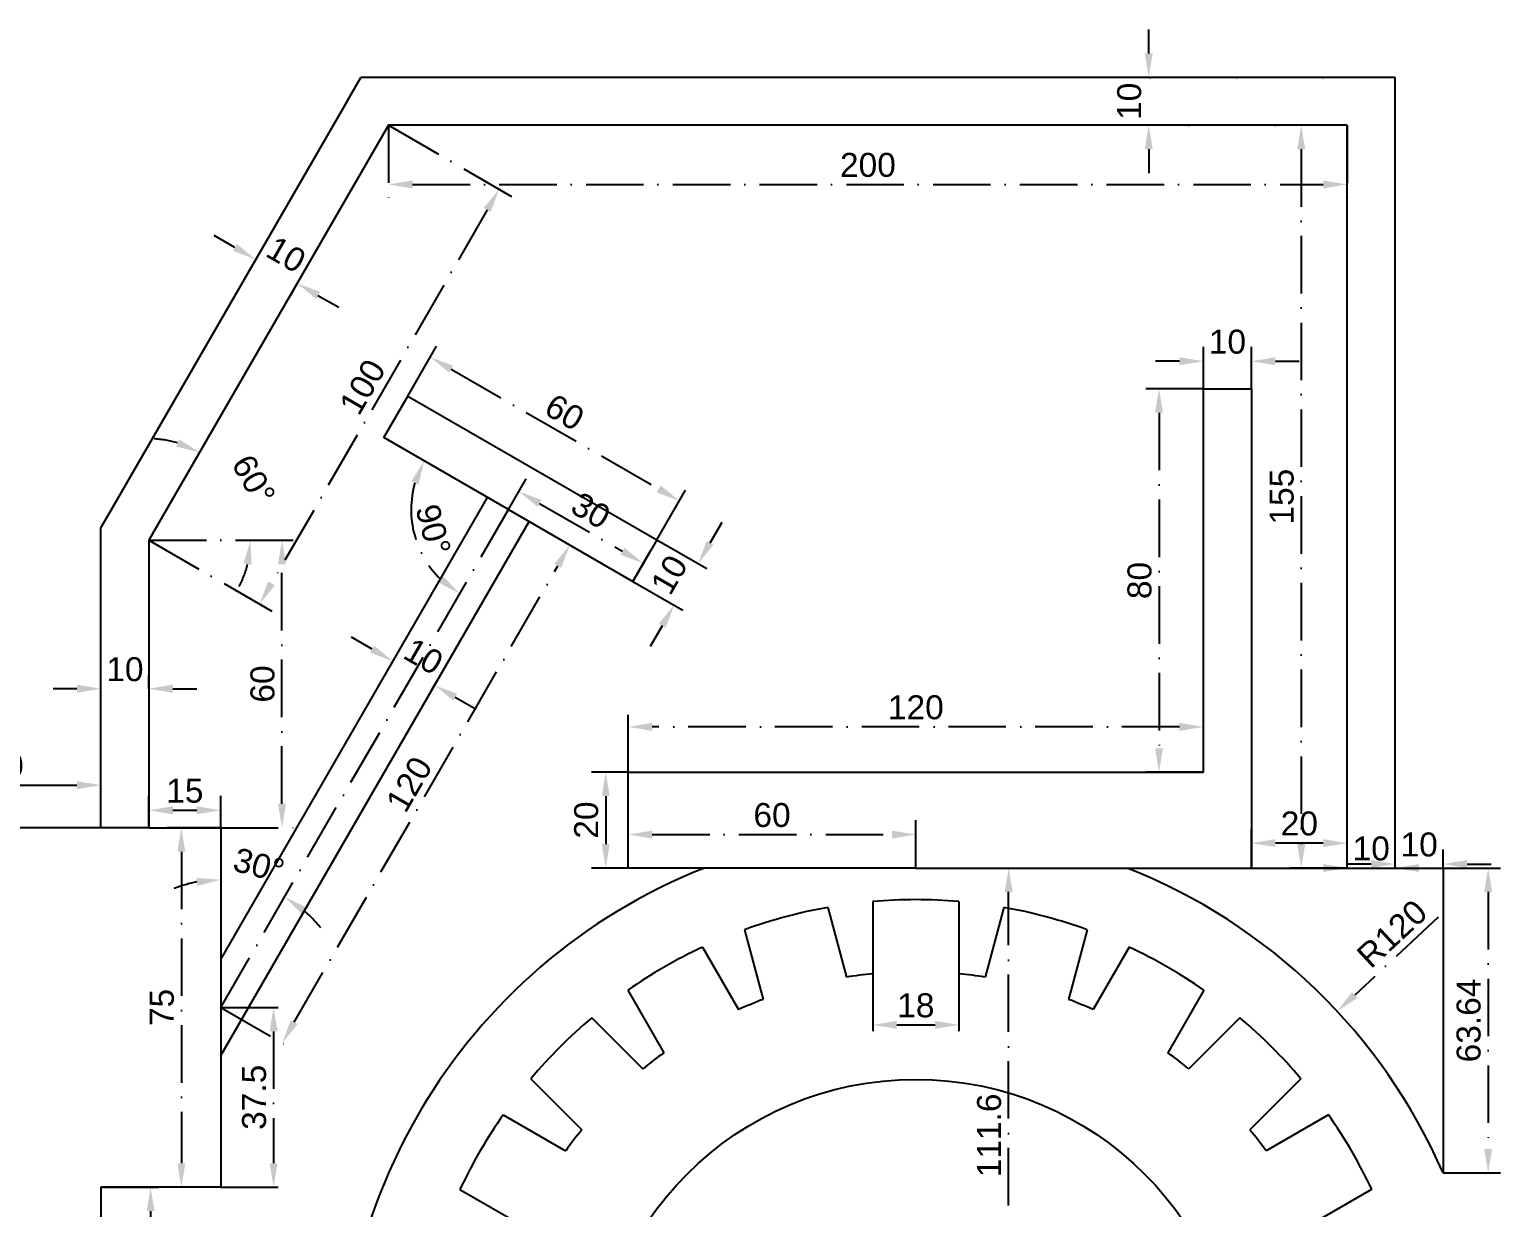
# Model space of a CAD drawing. Header units: inches. Extents: x 1970 to 3392, y 1260 to 2052.
# Drawn here: x 2918.1 to 3225.4, y 1744 to 1989.9 of the extents above; entities that cross this region are included whole.
import ezdxf

# ---------------------------------------------------------------- set-up
doc = ezdxf.new("R2010")
doc.units = ezdxf.units.IN
doc.header["$MEASUREMENT"] = 0
doc.linetypes.add('ACAD_ISO10W100', pattern=[18, 12, -3, 0, -3])
doc.layers.add('COTE', color=90, linetype='ACAD_ISO10W100')
doc.styles.get("Standard").update_dxf_attribs({"font": 'arial.ttf'})
doc.dimstyles.new('ISO-50', dxfattribs={"dimscale": 0, "dimtxt": 5, "dimasz": 5, "dimexe": 3, "dimexo": 0, "dimgap": 1.5, "dimtad": 1, "dimdsep": 46, "dimtxsty": 'Standard', "dimcen": 2.5, "dimclre": 256, "dimaunit": 1, "dimadec": 0, "dimazin": 2, "dimtp": 0.012, "dimtm": 0.05, "dimtfac": 0.5, "dimtofl": 0, "dimtmove": 0, "dimatfit": 3, "dimfxl": 1, "dimtolj": 1, "dimarcsym": 0})

# ---------------------------------------------------------------- blocks, each defined once
blk = doc.blocks.new('*U85')
at = {"layer": 'Defpoints'}
for p, q in [((-9, 7.53), (-9, -7.53)), ((9, 7.53), (9, -7.53))]:
    blk.add_line(p, q, dxfattribs=at)
blk = doc.blocks.new('*U86')
at = {"layer": 'Defpoints', "color": 0, "linetype": 'ByBlock', "lineweight": -2, "transparency": 16777216}
blk.add_blockref('*U85', (3102.99, 1800.38), dxfattribs=at)
for p, rotation in [((3077.86, 1797.07), 15), ((3128.12, 1797.07), 345.0000000000001), ((3054.45, 1787.37), 29.99999999999999), ((3151.53, 1787.37), 329.9999999999999), ((3034.34, 1771.95), 45), ((3171.64, 1771.95), 315), ((3018.91, 1751.84), 59.99999999999999), ((3187.06, 1751.84), 299.9999999999999), ((3009.22, 1728.42), 74.99999999999999), ((3196.76, 1728.42), 285), ((3005.91, 1703.3), 90), ((3200.07, 1703.3), 270), ((3009.22, 1678.17), 105), ((3196.76, 1678.17), 255), ((3018.91, 1654.76), 120), ((3187.06, 1654.76), 240), ((3034.34, 1634.65), 135), ((3171.64, 1634.65), 225), ((3054.45, 1619.22), 150), ((3151.53, 1619.22), 209.9999999999999), ((3077.86, 1609.52), 165), ((3128.12, 1609.52), 195), ((3102.99, 1606.22), 180)]:
    blk.add_blockref('*U85', p, dxfattribs=dict(at, rotation=rotation))
blk = doc.blocks.new('*D94')
at = {"layer": 'COTE', "lineweight": -2, "transparency": 16777216}
for p, q in [((2932.99, 1748.3), (2946.35, 1748.3)), ((2932.99, 1688.3), (2946.35, 1688.3))]:
    blk.add_line(p, q, dxfattribs=at)
at = {"layer": 'COTE', "color": 0, "lineweight": -2, "transparency": 16777216}
blk.add_line((2943.35, 1743.3), (2943.35, 1693.3), dxfattribs=at)
at = {"layer": 'COTE', "color": 0, "transparency": 16777216}
for points in [[(2942.51, 1743.3), (2944.18, 1743.3), (2943.35, 1748.3)], [(2942.51, 1693.3), (2944.18, 1693.3), (2943.35, 1688.3)]]:
    blk.add_solid(points, dxfattribs=at)
at = {"layer": 'Defpoints', "color": 0, "transparency": 16777216}
for p in [(2932.99, 1748.3), (2932.99, 1688.3), (2943.35, 1688.3)]:
    blk.add_point(p, dxfattribs=at)
at = {"layer": 'COTE', "color": 0, "transparency": 16777216, "insert": (2939.29, 1718.3), "char_height": 5, "attachment_point": 5, "rotation": 90}
blk.add_mtext('\\A1;60', dxfattribs=at)
blk = doc.blocks.new('*D95')
at = {"layer": 'COTE', "lineweight": -2, "transparency": 16777216}
for p, q in [((2957.99, 1785.8), (2972.01, 1785.8)), ((2957.99, 1748.3), (2972.01, 1748.3))]:
    blk.add_line(p, q, dxfattribs=at)
at = {"layer": 'COTE', "color": 0, "lineweight": -2, "transparency": 16777216}
blk.add_line((2969.01, 1780.8), (2969.01, 1753.3), dxfattribs=at)
at = {"layer": 'COTE', "color": 0, "transparency": 16777216}
for points in [[(2968.18, 1780.8), (2969.84, 1780.8), (2969.01, 1785.8)], [(2968.18, 1753.3), (2969.84, 1753.3), (2969.01, 1748.3)]]:
    blk.add_solid(points, dxfattribs=at)
at = {"layer": 'Defpoints', "color": 0, "transparency": 16777216}
for p in [(2957.99, 1785.8), (2957.99, 1748.3), (2969.01, 1748.3)]:
    blk.add_point(p, dxfattribs=at)
at = {"layer": 'COTE', "color": 0, "transparency": 16777216, "insert": (2964.96, 1767.05), "char_height": 5, "attachment_point": 5, "rotation": 90}
blk.add_mtext('\\A1;37.5', dxfattribs=at)
blk = doc.blocks.new('*D96')
at = {"layer": 'COTE', "lineweight": -2, "transparency": 16777216}
for p, q in [((2957.99, 1823.3), (2946.76, 1823.3)), ((2957.99, 1748.3), (2946.76, 1748.3))]:
    blk.add_line(p, q, dxfattribs=at)
at = {"layer": 'COTE', "color": 0, "lineweight": -2, "transparency": 16777216}
blk.add_line((2949.76, 1818.3), (2949.76, 1753.3), dxfattribs=at)
at = {"layer": 'COTE', "color": 0, "transparency": 16777216}
for points in [[(2948.93, 1818.3), (2950.6, 1818.3), (2949.76, 1823.3)], [(2948.93, 1753.3), (2950.6, 1753.3), (2949.76, 1748.3)]]:
    blk.add_solid(points, dxfattribs=at)
at = {"layer": 'Defpoints', "color": 0, "transparency": 16777216}
for p in [(2957.99, 1823.3), (2949.76, 1748.3), (2957.99, 1748.3)]:
    blk.add_point(p, dxfattribs=at)
at = {"layer": 'COTE', "color": 0, "transparency": 16777216, "insert": (2945.72, 1785.8), "char_height": 5, "attachment_point": 5, "rotation": 90}
blk.add_mtext('\\A1;75', dxfattribs=at)
blk = doc.blocks.new('*D100')
at = {"layer": 'COTE', "lineweight": -2, "transparency": 16777216}
for p, q in [((2892.99, 1823.3), (2892.99, 1835.19)), ((2932.99, 1823.3), (2932.99, 1835.19))]:
    blk.add_line(p, q, dxfattribs=at)
at = {"layer": 'COTE', "color": 0, "lineweight": -2, "transparency": 16777216}
blk.add_line((2897.99, 1832.19), (2927.99, 1832.19), dxfattribs=at)
at = {"layer": 'COTE', "color": 0, "transparency": 16777216}
for points in [[(2897.99, 1833.03), (2897.99, 1831.36), (2892.99, 1832.19)], [(2927.99, 1833.03), (2927.99, 1831.36), (2932.99, 1832.19)]]:
    blk.add_solid(points, dxfattribs=at)
at = {"layer": 'Defpoints', "color": 0, "transparency": 16777216}
for p in [(2932.99, 1832.19), (2892.99, 1823.3), (2932.99, 1823.3)]:
    blk.add_point(p, dxfattribs=at)
at = {"layer": 'COTE', "color": 0, "transparency": 16777216, "insert": (2912.99, 1836.25), "char_height": 5, "attachment_point": 5}
blk.add_mtext('\\A1;40', dxfattribs=at)
blk = doc.blocks.new('*D101')
at = {"layer": 'COTE', "lineweight": -2, "transparency": 16777216}
for p, q in [((2942.99, 1823.3), (2942.99, 1829.95)), ((2957.99, 1823.3), (2957.99, 1829.95))]:
    blk.add_line(p, q, dxfattribs=at)
at = {"layer": 'COTE', "color": 0, "lineweight": -2, "transparency": 16777216}
blk.add_line((2947.99, 1826.95), (2952.99, 1826.95), dxfattribs=at)
at = {"layer": 'COTE', "color": 0, "transparency": 16777216}
for points in [[(2947.99, 1827.78), (2947.99, 1826.11), (2942.99, 1826.95)], [(2952.99, 1827.78), (2952.99, 1826.11), (2957.99, 1826.95)]]:
    blk.add_solid(points, dxfattribs=at)
at = {"layer": 'Defpoints', "color": 0, "transparency": 16777216}
for p in [(2957.99, 1826.95), (2942.99, 1823.3), (2957.99, 1823.3)]:
    blk.add_point(p, dxfattribs=at)
at = {"layer": 'COTE', "color": 0, "transparency": 16777216, "insert": (2950.49, 1831), "char_height": 5, "attachment_point": 5}
blk.add_mtext('\\A1;15', dxfattribs=at)
blk = doc.blocks.new('*D102')
at = {"layer": 'COTE', "lineweight": -2, "transparency": 16777216}
for p, q in [((2942.99, 1883.3), (2973.76, 1883.3)), ((2957.99, 1823.3), (2973.76, 1823.3))]:
    blk.add_line(p, q, dxfattribs=at)
at = {"layer": 'COTE', "color": 0, "lineweight": -2, "transparency": 16777216}
blk.add_line((2970.76, 1828.3), (2970.76, 1878.3), dxfattribs=at)
at = {"layer": 'COTE', "color": 0, "transparency": 16777216}
for points in [[(2969.93, 1878.3), (2971.59, 1878.3), (2970.76, 1883.3)], [(2969.93, 1828.3), (2971.59, 1828.3), (2970.76, 1823.3)]]:
    blk.add_solid(points, dxfattribs=at)
at = {"layer": 'Defpoints', "color": 0, "transparency": 16777216}
for p in [(2942.99, 1883.3), (2970.76, 1883.3), (2957.99, 1823.3)]:
    blk.add_point(p, dxfattribs=at)
at = {"layer": 'COTE', "color": 0, "transparency": 16777216, "insert": (2966.71, 1853.3), "char_height": 5, "attachment_point": 5, "rotation": 90}
blk.add_mtext('\\A1;60', dxfattribs=at)
blk = doc.blocks.new('*D103')
at = {"layer": 'COTE', "lineweight": -2, "transparency": 16777216}
for p, q in [((2992.99, 1969.9), (3018.66, 1955.07)), ((2942.99, 1883.3), (2968.66, 1868.47))]:
    blk.add_line(p, q, dxfattribs=at)
at = {"layer": 'COTE', "color": 0, "lineweight": -2, "transparency": 16777216}
blk.add_line((3013.57, 1952.24), (2968.57, 1874.3), dxfattribs=at)
at = {"layer": 'COTE', "color": 0, "transparency": 16777216}
for points in [[(3012.85, 1952.66), (3014.29, 1951.83), (3016.07, 1956.57)], [(2967.85, 1874.72), (2969.29, 1873.89), (2966.07, 1869.97)]]:
    blk.add_solid(points, dxfattribs=at)
at = {"layer": 'Defpoints', "color": 0, "transparency": 16777216}
for p in [(2992.99, 1969.9), (2942.99, 1883.3), (2966.07, 1869.97)]:
    blk.add_point(p, dxfattribs=at)
at = {"layer": 'COTE', "color": 0, "transparency": 16777216, "insert": (2987.56, 1915.3), "char_height": 5, "attachment_point": 5, "rotation": 60}
blk.add_mtext('\\A1;100', dxfattribs=at)
blk = doc.blocks.new('*D104')
at = {"layer": 'COTE', "lineweight": -2, "transparency": 16777216}
for p, q in [((2992.99, 1969.9), (2992.99, 1954.55)), ((3192.99, 1969.9), (3192.99, 1954.55))]:
    blk.add_line(p, q, dxfattribs=at)
at = {"layer": 'COTE', "color": 0, "lineweight": -2, "transparency": 16777216}
blk.add_line((2997.99, 1957.55), (3187.99, 1957.55), dxfattribs=at)
at = {"layer": 'COTE', "color": 0, "transparency": 16777216}
for points in [[(2997.99, 1958.38), (2997.99, 1956.71), (2992.99, 1957.55)], [(3187.99, 1958.38), (3187.99, 1956.71), (3192.99, 1957.55)]]:
    blk.add_solid(points, dxfattribs=at)
at = {"layer": 'Defpoints', "color": 0, "transparency": 16777216}
for p in [(2992.99, 1969.9), (3192.99, 1969.9), (3192.99, 1957.55)]:
    blk.add_point(p, dxfattribs=at)
at = {"layer": 'COTE', "color": 0, "transparency": 16777216, "insert": (3092.99, 1961.6), "char_height": 5, "attachment_point": 5}
blk.add_mtext('\\A1;200', dxfattribs=at)
blk = doc.blocks.new('*D105')
at = {"layer": 'COTE', "color": 0, "lineweight": -2, "transparency": 16777216}
for p, q in [((3151.57, 1984.9), (3151.57, 1989.9)), ((3151.57, 1964.9), (3151.57, 1959.9))]:
    blk.add_line(p, q, dxfattribs=at)
at = {"layer": 'COTE', "lineweight": -2, "transparency": 16777216}
for p, q in [((3202.99, 1979.9), (3148.57, 1979.9)), ((3192.99, 1969.9), (3148.57, 1969.9))]:
    blk.add_line(p, q, dxfattribs=at)
at = {"layer": 'COTE', "color": 0, "transparency": 16777216}
for points in [[(3150.74, 1984.9), (3152.4, 1984.9), (3151.57, 1979.9)], [(3150.74, 1964.9), (3152.4, 1964.9), (3151.57, 1969.9)]]:
    blk.add_solid(points, dxfattribs=at)
at = {"layer": 'Defpoints', "color": 0, "transparency": 16777216}
for p in [(3202.99, 1979.9), (3151.57, 1969.9), (3192.99, 1969.9)]:
    blk.add_point(p, dxfattribs=at)
at = {"layer": 'COTE', "color": 0, "transparency": 16777216, "insert": (3147.52, 1974.9), "char_height": 5, "attachment_point": 5, "rotation": 90}
blk.add_mtext('\\A1;10', dxfattribs=at)
blk = doc.blocks.new('*D106')
at = {"layer": 'COTE', "lineweight": -2, "transparency": 16777216}
for p, q in [((3192.99, 1814.9), (3192.99, 1817.9)), ((3202.99, 1814.9), (3202.99, 1817.9))]:
    blk.add_line(p, q, dxfattribs=at)
at = {"layer": 'COTE', "color": 0, "lineweight": -2, "transparency": 16777216}
for p, q in [((3187.99, 1814.9), (3182.99, 1814.9)), ((3207.99, 1814.9), (3212.99, 1814.9))]:
    blk.add_line(p, q, dxfattribs=at)
at = {"layer": 'COTE', "color": 0, "transparency": 16777216}
for points in [[(3187.99, 1815.73), (3187.99, 1814.06), (3192.99, 1814.9)], [(3207.99, 1815.73), (3207.99, 1814.06), (3202.99, 1814.9)]]:
    blk.add_solid(points, dxfattribs=at)
at = {"layer": 'Defpoints', "color": 0, "transparency": 16777216}
for p in [(3192.99, 1814.9), (3202.99, 1814.9), (3202.99, 1814.9)]:
    blk.add_point(p, dxfattribs=at)
at = {"layer": 'COTE', "color": 0, "transparency": 16777216, "insert": (3197.99, 1818.95), "char_height": 5, "attachment_point": 5}
blk.add_mtext('\\A1;10', dxfattribs=at)
blk = doc.blocks.new('*D107')
at = {"layer": 'COTE', "lineweight": -2, "transparency": 16777216}
for p, q in [((3202.99, 1814.9), (3202.99, 1818.73)), ((3212.99, 1814.9), (3212.99, 1818.73))]:
    blk.add_line(p, q, dxfattribs=at)
at = {"layer": 'COTE', "color": 0, "lineweight": -2, "transparency": 16777216}
for p, q in [((3197.99, 1815.73), (3192.99, 1815.73)), ((3217.99, 1815.73), (3222.99, 1815.73))]:
    blk.add_line(p, q, dxfattribs=at)
at = {"layer": 'COTE', "color": 0, "transparency": 16777216}
for points in [[(3197.99, 1816.56), (3197.99, 1814.9), (3202.99, 1815.73)], [(3217.99, 1816.56), (3217.99, 1814.9), (3212.99, 1815.73)]]:
    blk.add_solid(points, dxfattribs=at)
at = {"layer": 'Defpoints', "color": 0, "transparency": 16777216}
for p in [(3202.99, 1815.73), (3202.99, 1814.9), (3212.99, 1814.9)]:
    blk.add_point(p, dxfattribs=at)
at = {"layer": 'COTE', "color": 0, "transparency": 16777216, "insert": (3207.99, 1819.78), "char_height": 5, "attachment_point": 5}
blk.add_mtext('\\A1;10', dxfattribs=at)
blk = doc.blocks.new('*D109')
at = {"layer": 'COTE', "lineweight": -2, "transparency": 16777216}
for p, q in [((3212.99, 1814.9), (3225.38, 1814.9)), ((3212.99, 1751.26), (3225.38, 1751.26))]:
    blk.add_line(p, q, dxfattribs=at)
at = {"layer": 'COTE', "color": 0, "lineweight": -2, "transparency": 16777216}
blk.add_line((3222.38, 1809.9), (3222.38, 1756.26), dxfattribs=at)
at = {"layer": 'COTE', "color": 0, "transparency": 16777216}
for points in [[(3221.55, 1809.9), (3223.22, 1809.9), (3222.38, 1814.9)], [(3221.55, 1756.26), (3223.22, 1756.26), (3222.38, 1751.26)]]:
    blk.add_solid(points, dxfattribs=at)
at = {"layer": 'Defpoints', "color": 0, "transparency": 16777216}
for p in [(3212.99, 1814.9), (3212.99, 1751.26), (3222.38, 1751.26)]:
    blk.add_point(p, dxfattribs=at)
at = {"layer": 'COTE', "color": 0, "transparency": 16777216, "insert": (3218.33, 1783.08), "char_height": 5, "attachment_point": 5, "rotation": 90}
blk.add_mtext('\\A1;63.64', dxfattribs=at)
blk = doc.blocks.new('*D110')
at = {"layer": 'COTE', "lineweight": -2, "transparency": 16777216}
for p, q in [((3102.99, 1814.9), (3125.35, 1814.9)), ((3102.99, 1703.3), (3125.35, 1703.3))]:
    blk.add_line(p, q, dxfattribs=at)
at = {"layer": 'COTE', "color": 0, "lineweight": -2, "transparency": 16777216}
blk.add_line((3122.35, 1708.3), (3122.35, 1809.9), dxfattribs=at)
at = {"layer": 'COTE', "color": 0, "transparency": 16777216}
for points in [[(3121.51, 1809.9), (3123.18, 1809.9), (3122.35, 1814.9)], [(3121.51, 1708.3), (3123.18, 1708.3), (3122.35, 1703.3)]]:
    blk.add_solid(points, dxfattribs=at)
at = {"layer": 'Defpoints', "color": 0, "transparency": 16777216}
for p in [(3102.99, 1814.9), (3122.35, 1814.9), (3102.99, 1703.3)]:
    blk.add_point(p, dxfattribs=at)
at = {"layer": 'COTE', "color": 0, "transparency": 16777216, "insert": (3118.29, 1759.1), "char_height": 5, "attachment_point": 5, "rotation": 90}
blk.add_mtext('\\A1;111.6', dxfattribs=at)
blk = doc.blocks.new('*D111')
at = {"layer": 'COTE', "lineweight": -2, "transparency": 16777216}
for p, q in [((3172.99, 1814.9), (3172.99, 1823.1)), ((3192.99, 1815.73), (3192.99, 1823.1))]:
    blk.add_line(p, q, dxfattribs=at)
at = {"layer": 'COTE', "color": 0, "lineweight": -2, "transparency": 16777216}
blk.add_line((3187.99, 1820.1), (3177.99, 1820.1), dxfattribs=at)
at = {"layer": 'COTE', "color": 0, "transparency": 16777216}
for points in [[(3177.99, 1820.94), (3177.99, 1819.27), (3172.99, 1820.1)], [(3187.99, 1820.94), (3187.99, 1819.27), (3192.99, 1820.1)]]:
    blk.add_solid(points, dxfattribs=at)
at = {"layer": 'Defpoints', "color": 0, "transparency": 16777216}
for p in [(3172.99, 1820.1), (3172.99, 1814.9), (3192.99, 1815.73)]:
    blk.add_point(p, dxfattribs=at)
at = {"layer": 'COTE', "color": 0, "transparency": 16777216, "insert": (3182.99, 1824.16), "char_height": 5, "attachment_point": 5}
blk.add_mtext('\\A1;20', dxfattribs=at)
blk = doc.blocks.new('*D112')
at = {"layer": 'COTE', "lineweight": -2, "transparency": 16777216}
for p, q in [((3162.99, 1914.9), (3162.99, 1923.66)), ((3172.99, 1914.9), (3172.99, 1923.66))]:
    blk.add_line(p, q, dxfattribs=at)
at = {"layer": 'COTE', "color": 0, "lineweight": -2, "transparency": 16777216}
for p, q in [((3157.99, 1920.66), (3152.99, 1920.66)), ((3177.99, 1920.66), (3182.99, 1920.66))]:
    blk.add_line(p, q, dxfattribs=at)
at = {"layer": 'COTE', "color": 0, "transparency": 16777216}
for points in [[(3157.99, 1921.49), (3157.99, 1919.83), (3162.99, 1920.66)], [(3177.99, 1921.49), (3177.99, 1919.83), (3172.99, 1920.66)]]:
    blk.add_solid(points, dxfattribs=at)
at = {"layer": 'Defpoints', "color": 0, "transparency": 16777216}
for p in [(3162.99, 1920.66), (3162.99, 1914.9), (3172.99, 1914.9)]:
    blk.add_point(p, dxfattribs=at)
at = {"layer": 'COTE', "color": 0, "transparency": 16777216, "insert": (3167.99, 1924.71), "char_height": 5, "attachment_point": 5}
blk.add_mtext('\\A1;10', dxfattribs=at)
blk = doc.blocks.new('*D113')
at = {"layer": 'COTE', "lineweight": -2, "transparency": 16777216}
for p, q in [((3162.99, 1914.9), (3150.72, 1914.9)), ((3162.99, 1834.9), (3150.72, 1834.9))]:
    blk.add_line(p, q, dxfattribs=at)
at = {"layer": 'COTE', "color": 0, "lineweight": -2, "transparency": 16777216}
blk.add_line((3153.72, 1909.9), (3153.72, 1839.9), dxfattribs=at)
at = {"layer": 'COTE', "color": 0, "transparency": 16777216}
for points in [[(3152.89, 1909.9), (3154.55, 1909.9), (3153.72, 1914.9)], [(3152.89, 1839.9), (3154.55, 1839.9), (3153.72, 1834.9)]]:
    blk.add_solid(points, dxfattribs=at)
at = {"layer": 'Defpoints', "color": 0, "transparency": 16777216}
for p in [(3162.99, 1914.9), (3153.72, 1834.9), (3162.99, 1834.9)]:
    blk.add_point(p, dxfattribs=at)
at = {"layer": 'COTE', "color": 0, "transparency": 16777216, "insert": (3149.67, 1874.9), "char_height": 5, "attachment_point": 5, "rotation": 90}
blk.add_mtext('\\A1;80', dxfattribs=at)
blk = doc.blocks.new('*D114')
at = {"layer": 'COTE', "lineweight": -2, "transparency": 16777216}
for p, q in [((3042.99, 1834.9), (3042.99, 1847.36)), ((3162.99, 1834.9), (3162.99, 1847.36))]:
    blk.add_line(p, q, dxfattribs=at)
at = {"layer": 'COTE', "color": 0, "lineweight": -2, "transparency": 16777216}
blk.add_line((3157.99, 1844.36), (3047.99, 1844.36), dxfattribs=at)
at = {"layer": 'COTE', "color": 0, "transparency": 16777216}
for points in [[(3047.99, 1845.19), (3047.99, 1843.52), (3042.99, 1844.36)], [(3157.99, 1845.19), (3157.99, 1843.52), (3162.99, 1844.36)]]:
    blk.add_solid(points, dxfattribs=at)
at = {"layer": 'Defpoints', "color": 0, "transparency": 16777216}
for p in [(3042.99, 1844.36), (3042.99, 1834.9), (3162.99, 1834.9)]:
    blk.add_point(p, dxfattribs=at)
at = {"layer": 'COTE', "color": 0, "transparency": 16777216, "insert": (3102.99, 1848.41), "char_height": 5, "attachment_point": 5}
blk.add_mtext('\\A1;120', dxfattribs=at)
blk = doc.blocks.new('*D115')
at = {"layer": 'COTE', "lineweight": -2, "transparency": 16777216}
for p, q in [((3042.99, 1834.9), (3035.3, 1834.9)), ((3042.99, 1814.9), (3035.3, 1814.9))]:
    blk.add_line(p, q, dxfattribs=at)
at = {"layer": 'COTE', "color": 0, "lineweight": -2, "transparency": 16777216}
blk.add_line((3038.3, 1829.9), (3038.3, 1819.9), dxfattribs=at)
at = {"layer": 'COTE', "color": 0, "transparency": 16777216}
for points in [[(3037.46, 1829.9), (3039.13, 1829.9), (3038.3, 1834.9)], [(3037.46, 1819.9), (3039.13, 1819.9), (3038.3, 1814.9)]]:
    blk.add_solid(points, dxfattribs=at)
at = {"layer": 'Defpoints', "color": 0, "transparency": 16777216}
for p in [(3042.99, 1834.9), (3038.3, 1814.9), (3042.99, 1814.9)]:
    blk.add_point(p, dxfattribs=at)
at = {"layer": 'COTE', "color": 0, "transparency": 16777216, "insert": (3034.24, 1824.9), "char_height": 5, "attachment_point": 5, "rotation": 90}
blk.add_mtext('\\A1;20', dxfattribs=at)
blk = doc.blocks.new('*D116')
at = {"layer": 'COTE', "lineweight": -2, "transparency": 16777216}
for p, q in [((3042.99, 1814.9), (3042.99, 1824.88)), ((3102.99, 1814.9), (3102.99, 1824.88))]:
    blk.add_line(p, q, dxfattribs=at)
at = {"layer": 'COTE', "color": 0, "lineweight": -2, "transparency": 16777216}
blk.add_line((3047.99, 1821.88), (3097.99, 1821.88), dxfattribs=at)
at = {"layer": 'COTE', "color": 0, "transparency": 16777216}
for points in [[(3047.99, 1822.71), (3047.99, 1821.05), (3042.99, 1821.88)], [(3097.99, 1822.71), (3097.99, 1821.05), (3102.99, 1821.88)]]:
    blk.add_solid(points, dxfattribs=at)
at = {"layer": 'Defpoints', "color": 0, "transparency": 16777216}
for p in [(3102.99, 1821.88), (3042.99, 1814.9), (3102.99, 1814.9)]:
    blk.add_point(p, dxfattribs=at)
at = {"layer": 'COTE', "color": 0, "transparency": 16777216, "insert": (3072.99, 1825.93), "char_height": 5, "attachment_point": 5}
blk.add_mtext('\\A1;60', dxfattribs=at)
blk = doc.blocks.new('*D117')
at = {"layer": 'COTE', "lineweight": -2, "transparency": 16777216}
for p, q in [((3093.99, 1792.85), (3093.99, 1779.16)), ((3111.99, 1792.85), (3111.99, 1779.16))]:
    blk.add_line(p, q, dxfattribs=at)
at = {"layer": 'COTE', "color": 0, "lineweight": -2, "transparency": 16777216}
blk.add_line((3098.99, 1782.16), (3106.99, 1782.16), dxfattribs=at)
at = {"layer": 'COTE', "color": 0, "transparency": 16777216}
for points in [[(3098.99, 1783), (3098.99, 1781.33), (3093.99, 1782.16)], [(3106.99, 1783), (3106.99, 1781.33), (3111.99, 1782.16)]]:
    blk.add_solid(points, dxfattribs=at)
at = {"layer": 'Defpoints', "color": 0, "transparency": 16777216}
for p in [(3093.99, 1792.85), (3111.99, 1792.85), (3111.99, 1782.16)]:
    blk.add_point(p, dxfattribs=at)
at = {"layer": 'COTE', "color": 0, "transparency": 16777216, "insert": (3102.99, 1786.22), "char_height": 5, "attachment_point": 5}
blk.add_mtext('\\A1;18', dxfattribs=at)
blk = doc.blocks.new('*D124')
at = {"layer": 'COTE', "color": 0, "lineweight": -2, "transparency": 16777216}
blk.add_line((3211.98, 1804.62), (3194.54, 1788.4), dxfattribs=at)
at = {"layer": 'COTE', "lineweight": -2, "transparency": 16777216}
for p, q in [((3102.99, 1700.8), (3102.99, 1705.8)), ((3100.49, 1703.3), (3105.49, 1703.3))]:
    blk.add_line(p, q, dxfattribs=at)
at = {"layer": 'COTE', "color": 0, "transparency": 16777216}
blk.add_solid([(3193.97, 1789.01), (3195.11, 1787.79), (3190.88, 1785)], dxfattribs=at)
at = {"layer": 'Defpoints', "color": 0, "transparency": 16777216}
for p in [(3190.88, 1785), (3102.99, 1703.3)]:
    blk.add_point(p, dxfattribs=at)
at = {"layer": 'COTE', "color": 0, "transparency": 16777216, "insert": (3202.33, 1801.18), "char_height": 5, "attachment_point": 5, "rotation": 42.9099}
blk.add_mtext('\\A1;R120', dxfattribs=at)
blk = doc.blocks.new('*D136')
at = {"layer": 'COTE', "lineweight": -2, "transparency": 16777216}
for p, q in [((3192.99, 1969.9), (3180.38, 1969.9)), ((3192.99, 1814.9), (3180.38, 1814.9))]:
    blk.add_line(p, q, dxfattribs=at)
at = {"layer": 'COTE', "color": 0, "lineweight": -2, "transparency": 16777216}
blk.add_line((3183.38, 1964.9), (3183.38, 1819.9), dxfattribs=at)
at = {"layer": 'COTE', "color": 0, "transparency": 16777216}
for points in [[(3182.55, 1964.9), (3184.22, 1964.9), (3183.38, 1969.9)], [(3182.55, 1819.9), (3184.22, 1819.9), (3183.38, 1814.9)]]:
    blk.add_solid(points, dxfattribs=at)
at = {"layer": 'Defpoints', "color": 0, "transparency": 16777216}
for p in [(3192.99, 1969.9), (3183.38, 1814.9), (3192.99, 1814.9)]:
    blk.add_point(p, dxfattribs=at)
at = {"layer": 'COTE', "color": 0, "transparency": 16777216, "insert": (3179.33, 1892.4), "char_height": 5, "attachment_point": 5, "rotation": 90}
blk.add_mtext('\\A1;155', dxfattribs=at)
blk = doc.blocks.new('*D137')
at = {"layer": 'COTE', "lineweight": -2, "transparency": 16777216}
for p, q in [((2997.01, 1913.38), (3003.2, 1924.11)), ((3048.97, 1883.38), (3055.16, 1894.11))]:
    blk.add_line(p, q, dxfattribs=at)
at = {"layer": 'COTE', "color": 0, "lineweight": -2, "transparency": 16777216}
blk.add_line((3006.03, 1919.01), (3049.33, 1894.01), dxfattribs=at)
at = {"layer": 'COTE', "color": 0, "transparency": 16777216}
for points in [[(3006.45, 1919.73), (3005.62, 1918.29), (3001.7, 1921.51)], [(3049.75, 1894.73), (3048.92, 1893.29), (3053.66, 1891.51)]]:
    blk.add_solid(points, dxfattribs=at)
at = {"layer": 'Defpoints', "color": 0, "transparency": 16777216}
for p in [(2997.01, 1913.38), (3053.66, 1891.51), (3048.97, 1883.38)]:
    blk.add_point(p, dxfattribs=at)
at = {"layer": 'COTE', "color": 0, "transparency": 16777216, "insert": (3029.71, 1910.02), "char_height": 5, "attachment_point": 5, "rotation": 330}
blk.add_mtext('\\A1;60', dxfattribs=at)
blk = doc.blocks.new('*D138')
at = {"layer": 'COTE', "color": 0, "lineweight": -2, "transparency": 16777216}
for p, q in [((3060.06, 1882.75), (3062.56, 1887.08)), ((3050.06, 1865.43), (3047.56, 1861.1))]:
    blk.add_line(p, q, dxfattribs=at)
at = {"layer": 'COTE', "lineweight": -2, "transparency": 16777216}
for p, q in [((3048.97, 1883.38), (3060.16, 1876.92)), ((3043.97, 1874.72), (3055.16, 1868.26))]:
    blk.add_line(p, q, dxfattribs=at)
at = {"layer": 'COTE', "color": 0, "transparency": 16777216}
for points in [[(3059.34, 1883.17), (3060.78, 1882.33), (3057.56, 1878.42)], [(3049.34, 1865.85), (3050.78, 1865.01), (3052.56, 1869.76)]]:
    blk.add_solid(points, dxfattribs=at)
at = {"layer": 'Defpoints', "color": 0, "transparency": 16777216}
for p in [(3048.97, 1883.38), (3057.56, 1878.42), (3043.97, 1874.72)]:
    blk.add_point(p, dxfattribs=at)
at = {"layer": 'COTE', "color": 0, "transparency": 16777216, "insert": (3051.55, 1876.12), "char_height": 5, "attachment_point": 5, "rotation": 60}
blk.add_mtext('\\A1;10', dxfattribs=at)
blk = doc.blocks.new('*D139')
at = {"layer": 'COTE', "lineweight": -2, "transparency": 16777216}
for p, q in [((3017.99, 1889.72), (3021.67, 1896.09)), ((3043.97, 1874.72), (3047.65, 1881.09))]:
    blk.add_line(p, q, dxfattribs=at)
at = {"layer": 'COTE', "color": 0, "lineweight": -2, "transparency": 16777216}
blk.add_line((3024.5, 1890.99), (3041.82, 1880.99), dxfattribs=at)
at = {"layer": 'COTE', "color": 0, "transparency": 16777216}
for points in [[(3024.91, 1891.71), (3024.08, 1890.27), (3020.17, 1893.49)], [(3042.23, 1881.71), (3041.4, 1880.27), (3046.15, 1878.49)]]:
    blk.add_solid(points, dxfattribs=at)
at = {"layer": 'Defpoints', "color": 0, "transparency": 16777216}
for p in [(3017.99, 1889.72), (3046.15, 1878.49), (3043.97, 1874.72)]:
    blk.add_point(p, dxfattribs=at)
at = {"layer": 'COTE', "color": 0, "transparency": 16777216, "insert": (3035.19, 1889.5), "char_height": 5, "attachment_point": 5, "rotation": 330}
blk.add_mtext('\\A1;30', dxfattribs=at)
blk = doc.blocks.new('*D141')
at = {"layer": 'COTE', "color": 0, "lineweight": -2, "transparency": 16777216}
blk.add_arc((3017.99, 1889.72), 20.29, 164.1584, 225.8416, dxfattribs=at)
at = {"layer": 'COTE', "color": 0, "transparency": 16777216}
for points in [[(2997.71, 1895.58), (2999.24, 1894.93), (3000.42, 1899.86)], [(3004.36, 1875.83), (3003.35, 1874.5), (3007.85, 1872.15)]]:
    blk.add_solid(points, dxfattribs=at)
at = {"layer": 'Defpoints', "color": 0, "transparency": 16777216}
for p in [(2992.01, 1904.72), (2997.7, 1889.72), (3017.99, 1889.72), (3017.99, 1889.72), (2957.99, 1785.8)]:
    blk.add_point(p, dxfattribs=at)
at = {"layer": 'COTE', "color": 0, "transparency": 16777216, "insert": (3002.31, 1885.52), "char_height": 5, "attachment_point": 5, "rotation": 285}
blk.add_mtext('\\A1;90°', dxfattribs=at)
blk = doc.blocks.new('*D142')
at = {"layer": 'COTE', "lineweight": -2, "transparency": 16777216}
for p, q in [((3017.99, 1889.72), (3033.41, 1880.82)), ((2957.99, 1785.8), (2973.41, 1776.89))]:
    blk.add_line(p, q, dxfattribs=at)
at = {"layer": 'COTE', "color": 0, "lineweight": -2, "transparency": 16777216}
blk.add_line((2973.31, 1782.72), (3028.31, 1877.99), dxfattribs=at)
at = {"layer": 'COTE', "color": 0, "transparency": 16777216}
for points in [[(3027.59, 1878.4), (3029.03, 1877.57), (3030.81, 1882.32)], [(2972.59, 1783.14), (2974.03, 1782.31), (2970.81, 1778.39)]]:
    blk.add_solid(points, dxfattribs=at)
at = {"layer": 'Defpoints', "color": 0, "transparency": 16777216}
for p in [(3017.99, 1889.72), (3030.81, 1882.32), (2957.99, 1785.8)]:
    blk.add_point(p, dxfattribs=at)
at = {"layer": 'COTE', "color": 0, "transparency": 16777216, "insert": (2997.3, 1832.38), "char_height": 5, "attachment_point": 5, "rotation": 60}
blk.add_mtext('\\A1;120', dxfattribs=at)
blk = doc.blocks.new('*D143')
at = {"layer": 'COTE', "color": 0, "lineweight": -2, "transparency": 16777216}
for start, end in [(100.7603, 111.5206), (38.4794, 49.2397)]:
    blk.add_arc((2957.99, 1785.8), 26.66, start, end, dxfattribs=at)
at = {"layer": 'COTE', "color": 0, "transparency": 16777216}
for points in [[(2952.93, 1812.82), (2953.09, 1811.16), (2957.99, 1812.46)], [(2974.91, 1805.31), (2975.88, 1806.67), (2971.32, 1808.89)]]:
    blk.add_solid(points, dxfattribs=at)
at = {"layer": 'Defpoints', "color": 0, "transparency": 16777216}
for p in [(3017.99, 1889.72), (2957.99, 1823.3), (2967.11, 1810.85), (2957.99, 1785.8), (2957.99, 1748.3)]:
    blk.add_point(p, dxfattribs=at)
at = {"layer": 'COTE', "color": 0, "transparency": 16777216, "insert": (2965.94, 1815.47), "char_height": 5, "attachment_point": 5, "rotation": 345}
blk.add_mtext('\\A1;30°', dxfattribs=at)
blk = doc.blocks.new('*D144')
at = {"layer": 'COTE', "color": 0, "lineweight": -2, "transparency": 16777216}
for p, q in [((2989.6, 1860.55), (2985.27, 1863.05)), ((3006.92, 1850.55), (3011.25, 1848.05))]:
    blk.add_line(p, q, dxfattribs=at)
at = {"layer": 'COTE', "lineweight": -2, "transparency": 16777216}
for p, q in [((2993.25, 1856.87), (2995.43, 1860.65)), ((3001.91, 1851.87), (3004.09, 1855.65))]:
    blk.add_line(p, q, dxfattribs=at)
at = {"layer": 'COTE', "color": 0, "transparency": 16777216}
for points in [[(2990.02, 1861.27), (2989.19, 1859.83), (2993.93, 1858.05)], [(3007.34, 1851.27), (3006.51, 1849.83), (3002.59, 1853.05)]]:
    blk.add_solid(points, dxfattribs=at)
at = {"layer": 'Defpoints', "color": 0, "transparency": 16777216}
for p in [(2993.25, 1856.87), (3001.91, 1851.87), (3002.59, 1853.05)]:
    blk.add_point(p, dxfattribs=at)
at = {"layer": 'COTE', "color": 0, "transparency": 16777216, "insert": (3000.29, 1859.06), "char_height": 5, "attachment_point": 5, "rotation": 330}
blk.add_mtext('\\A1;10', dxfattribs=at)
blk = doc.blocks.new('*D145')
at = {"layer": 'COTE', "color": 0, "lineweight": -2, "transparency": 16777216}
for p, q in [((2960.95, 1944.41), (2956.62, 1946.91)), ((2978.27, 1934.41), (2982.6, 1931.91))]:
    blk.add_line(p, q, dxfattribs=at)
at = {"layer": 'COTE', "lineweight": -2, "transparency": 16777216}
for p, q in [((2965.57, 1942.41), (2963.78, 1939.31)), ((2974.23, 1937.41), (2972.44, 1934.31))]:
    blk.add_line(p, q, dxfattribs=at)
at = {"layer": 'COTE', "color": 0, "transparency": 16777216}
for points in [[(2961.37, 1945.13), (2960.53, 1943.68), (2965.28, 1941.91)], [(2978.69, 1935.13), (2977.85, 1933.68), (2973.94, 1936.91)]]:
    blk.add_solid(points, dxfattribs=at)
at = {"layer": 'Defpoints', "color": 0, "transparency": 16777216}
for p in [(2965.57, 1942.41), (2973.94, 1936.91), (2974.23, 1937.41)]:
    blk.add_point(p, dxfattribs=at)
at = {"layer": 'COTE', "color": 0, "transparency": 16777216, "insert": (2971.64, 1942.92), "char_height": 5, "attachment_point": 5, "rotation": 330}
blk.add_mtext('\\A1;10', dxfattribs=at)
blk = doc.blocks.new('*D146')
at = {"layer": 'COTE', "lineweight": -2, "transparency": 16777216}
for p, q in [((2932.99, 1852.31), (2932.99, 1855.31)), ((2942.99, 1852.31), (2942.99, 1855.31))]:
    blk.add_line(p, q, dxfattribs=at)
at = {"layer": 'COTE', "color": 0, "lineweight": -2, "transparency": 16777216}
for p, q in [((2927.99, 1852.31), (2922.99, 1852.31)), ((2947.99, 1852.31), (2952.99, 1852.31))]:
    blk.add_line(p, q, dxfattribs=at)
at = {"layer": 'COTE', "color": 0, "transparency": 16777216}
for points in [[(2927.99, 1853.15), (2927.99, 1851.48), (2932.99, 1852.31)], [(2947.99, 1853.15), (2947.99, 1851.48), (2942.99, 1852.31)]]:
    blk.add_solid(points, dxfattribs=at)
at = {"layer": 'Defpoints', "color": 0, "transparency": 16777216}
for p in [(2932.99, 1852.31), (2942.99, 1852.31), (2942.99, 1852.31)]:
    blk.add_point(p, dxfattribs=at)
at = {"layer": 'COTE', "color": 0, "transparency": 16777216, "insert": (2937.99, 1856.36), "char_height": 5, "attachment_point": 5}
blk.add_mtext('\\A1;10', dxfattribs=at)
blk = doc.blocks.new('*D147')
at = {"layer": 'COTE', "color": 0, "lineweight": -2, "transparency": 16777216}
for start, end in [(73.5555, 87.111), (332.889, 346.4445)]:
    blk.add_arc((2942.99, 1883.3), 21.18, start, end, dxfattribs=at)
at = {"layer": 'COTE', "color": 0, "transparency": 16777216}
for points in [[(2949.31, 1904.38), (2948.66, 1902.85), (2953.58, 1901.64)], [(2962.75, 1878.43), (2964.41, 1878.23), (2964.17, 1883.3)]]:
    blk.add_solid(points, dxfattribs=at)
at = {"layer": 'Defpoints', "color": 0, "transparency": 16777216}
for p in [(2992.99, 1969.9), (2962.89, 1890.54), (2942.99, 1883.3), (2942.99, 1883.3), (2985.45, 1883.3)]:
    blk.add_point(p, dxfattribs=at)
at = {"layer": 'COTE', "color": 0, "transparency": 16777216, "insert": (2964.84, 1895.91), "char_height": 5, "attachment_point": 5, "rotation": 300}
blk.add_mtext('\\A1;60°', dxfattribs=at)

msp = doc.modelspace()

# ---------------------------------------------------------------- linework, layer by layer
at = {"layer": 'COTE'}
msp.add_line((2957.989, 1785.796), (3017.989, 1889.719), dxfattribs=at)
at = {"layer": 'Defpoints'}
for p, q in [((2984.328, 1974.898), (2987.215, 1979.898)), ((2992.989, 1979.898), (2987.215, 1979.898)), ((3202.989, 1979.898), (2992.989, 1979.898)), ((3202.989, 1814.898), (3202.989, 1979.898)), ((2984.328, 1974.898), (2934.328, 1888.296)), ((2992.989, 1969.898), (2942.989, 1883.296)), ((3192.989, 1969.898), (2992.989, 1969.898)), ((3192.989, 1814.898), (3192.989, 1969.898)), ((3162.989, 1834.898), (3162.989, 1914.898)), ((3162.989, 1914.898), (3172.989, 1914.898)), ((3172.989, 1914.898), (3172.989, 1814.898)), ((2992.008, 1904.719), (2997.008, 1913.379)), ((2997.008, 1913.379), (3048.969, 1883.379)), ((3017.989, 1889.719), (2992.008, 1904.719)), ((2957.989, 1795.796), (3013.659, 1892.219)), ((2934.328, 1888.296), (2932.989, 1885.975)), ((2957.989, 1775.796), (3022.319, 1887.219)), ((3017.989, 1889.719), (3043.969, 1874.719)), ((2932.989, 1823.296), (2932.989, 1885.975)), ((2942.989, 1883.296), (2942.989, 1823.296)), ((3048.969, 1883.379), (3043.969, 1874.719)), ((3042.989, 1814.898), (3042.989, 1834.898)), ((3042.989, 1834.898), (3162.989, 1834.898)), ((2932.989, 1823.296), (2892.989, 1823.296)), ((2942.989, 1823.296), (2932.989, 1823.296)), ((2942.989, 1823.296), (2957.989, 1823.296)), ((2957.989, 1823.296), (2957.989, 1748.296)), ((3102.989, 1814.898), (3042.989, 1814.898)), ((3102.989, 1814.898), (3172.989, 1814.898)), ((3172.989, 1814.898), (3192.989, 1814.898)), ((3192.989, 1814.898), (3202.989, 1814.898)), ((3202.989, 1814.898), (3212.989, 1814.898)), ((3212.989, 1814.898), (3212.989, 1751.258)), ((3212.989, 1751.258), (3212.989, 1751.257)), ((2957.989, 1748.296), (2932.989, 1748.296)), ((2932.989, 1748.296), (2932.989, 1688.296))]:
    msp.add_line(p, q, dxfattribs=at)
msp.add_circle((3102.989, 1703.298), 67.5, dxfattribs=at)
for radius, start, end in [(120, 111.56519, 187.18076), (120, 23.55646, 68.43481), (105, 85.0829, 94.9171), (105, 100.0829, 109.9171), (105, 70.0829, 79.9171), (105, 115.0829, 124.9171), (105, 55.0829, 64.9171), (90, 95.73917, 99.26083), (90, 80.73917, 84.26083), (90, 110.73917, 114.26083), (90, 65.73917, 69.26083), (105, 130.0829, 139.9171), (105, 40.0829, 49.9171), (90, 125.73917, 129.26083), (90, 50.73917, 54.26083), (105, 145.0829, 154.9171), (105, 25.0829, 34.9171), (90, 140.73917, 144.26083), (90, 35.73917, 39.26083)]:
    msp.add_arc((3102.989, 1703.298), radius, start, end, dxfattribs=at)

# ---------------------------------------------------------------- block references
msp.add_blockref('*U86', (0, 0), dxfattribs=at)

# ---------------------------------------------------------------- dimensions: what is measured, and where the dimension line sits
at = {"layer": 'COTE'}
for base, p1, p2, picture, middle in [((3151.569, 1969.898), (3202.989, 1979.898), (3192.989, 1969.898), '*D105', (3147.516, 1974.898)), ((3183.384, 1814.898), (3192.989, 1969.898), (3192.989, 1814.898), '*D136', (3179.331, 1892.398)), ((3153.719, 1834.898), (3162.989, 1914.898), (3162.989, 1834.898), '*D113', (3149.666, 1874.898)), ((2970.759, 1883.296), (2957.989, 1823.296), (2942.989, 1883.296), '*D102', (2966.707, 1853.296)), ((3038.295, 1814.898), (3042.989, 1834.898), (3042.989, 1814.898), '*D115', (3034.242, 1824.898)), ((2949.762, 1748.296), (2957.989, 1823.296), (2957.989, 1748.296), '*D96', (2945.719, 1785.796)), ((3122.347, 1814.898), (3102.989, 1703.298), (3102.989, 1814.898), '*D110', (3118.294, 1759.098)), ((3222.383, 1751.258), (3212.989, 1814.898), (3212.989, 1751.258), '*D109', (3218.328, 1783.078)), ((2969.01, 1748.296), (2957.989, 1785.796), (2957.989, 1748.296), '*D95', (2964.955, 1767.046)), ((2943.346, 1688.298), (2932.989, 1748.296), (2932.989, 1688.298), '*D94', (2939.293, 1718.297))]:
    dim = msp.add_linear_dim(base=base, p1=p1, p2=p2, angle=90, dimstyle='ISO-50', override={"dimscale": 1}, dxfattribs=at)
    dim.commit()
    dim.dimension.update_dxf_attribs({"geometry": picture, "text_midpoint": middle})
for p1, p2, distance, picture, middle in [((2992.989, 1969.898), (2942.989, 1883.296), 26.648, '*D103', (2987.557, 1915.299)), ((2965.569, 1942.406), (2974.229, 1937.406), -0.577, '*D145', (2971.637, 1942.916)), ((2997.008, 1913.379), (3048.969, 1883.379), 9.389, '*D137', (3029.71, 1910.02)), ((3017.989, 1889.719), (3043.969, 1874.719), 4.358, '*D139', (3035.185, 1889.504)), ((2957.989, 1785.796), (3017.989, 1889.719), -14.806, '*D142', (2997.301, 1832.381)), ((3043.969, 1874.719), (3048.969, 1883.379), -9.916, '*D138', (3051.547, 1876.117)), ((2993.249, 1856.869), (3001.91, 1851.869), 1.367, '*D144', (3000.289, 1859.063)), ((2932.989, 1852.312), (2942.989, 1852.312), 0, '*D146', (2937.989, 1856.365))]:
    dim = msp.add_aligned_dim(p1=p1, p2=p2, distance=distance, dimstyle='ISO-50', override={"dimscale": 1}, dxfattribs=at)
    dim.commit()
    dim.dimension.update_dxf_attribs({"geometry": picture, "text_midpoint": middle})
for base, line1, line2, picture, middle in [((2962.894, 1890.541), ((2992.989, 1969.898), (2942.989, 1883.296)), ((2942.989, 1883.296), (2985.454, 1883.296)), '*D147', (2964.844, 1895.914)), ((2997.703, 1889.719), ((3017.989, 1889.719), (2992.008, 1904.719)), ((2957.989, 1785.796), (3017.989, 1889.719)), '*D141', (3002.309, 1885.517)), ((2967.108, 1810.851), ((2957.989, 1785.796), (3017.989, 1889.719)), ((2957.989, 1823.296), (2957.989, 1748.296)), '*D143', (2965.939, 1815.466))]:
    dim = msp.add_angular_dim_2l(base=base, line1=line1, line2=line2, dimstyle='ISO-50', override={"dimscale": 1}, dxfattribs=at)
    dim.commit()
    dim.dimension.update_dxf_attribs({"geometry": picture, "text_midpoint": middle})
for base, p1, p2, picture, middle in [((3192.989, 1957.545), (2992.989, 1969.898), (3192.989, 1969.898), '*D104', (3092.989, 1961.598)), ((3162.989, 1920.661), (3172.989, 1914.898), (3162.989, 1914.898), '*D112', (3167.989, 1924.713)), ((3042.989, 1844.356), (3162.989, 1834.898), (3042.989, 1834.898), '*D114', (3102.989, 1848.409)), ((2932.989, 1832.194), (2892.989, 1823.296), (2932.989, 1823.296), '*D100', (2912.989, 1836.246)), ((2957.989, 1826.948), (2942.989, 1823.296), (2957.989, 1823.296), '*D101', (2950.489, 1831.001)), ((3102.989, 1821.879), (3042.989, 1814.898), (3102.989, 1814.898), '*D116', (3072.989, 1825.932)), ((3172.989, 1820.105), (3192.989, 1815.732), (3172.989, 1814.898), '*D111', (3182.989, 1824.158)), ((3202.989, 1815.732), (3212.989, 1814.898), (3202.989, 1814.898), '*D107', (3207.989, 1819.784)), ((3202.989, 1814.898), (3192.989, 1814.898), (3202.989, 1814.898), '*D106', (3197.989, 1818.951)), ((3111.989, 1782.163), (3093.989, 1792.847), (3111.989, 1792.847), '*D117', (3102.989, 1786.216))]:
    dim = msp.add_linear_dim(base=base, p1=p1, p2=p2, dimstyle='ISO-50', override={"dimscale": 1}, dxfattribs=at)
    dim.commit()
    dim.dimension.update_dxf_attribs({"geometry": picture, "text_midpoint": middle})
dim = msp.add_radius_dim(center=(3102.989, 1703.298), mpoint=(3190.88, 1785), dimstyle='ISO-50', override={"dimscale": 1}, dxfattribs=at)
dim.commit()
dim.dimension.update_dxf_attribs({"geometry": '*D124', "text_midpoint": (3202.335, 1801.182)})

doc.saveas('drawing.dxf')
